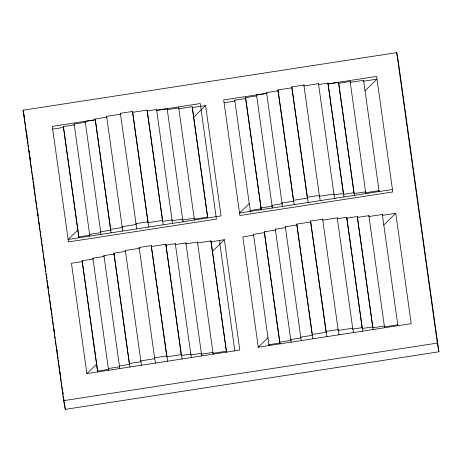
<?xml version="1.0" encoding="UTF-8"?>
<svg xmlns="http://www.w3.org/2000/svg" width="462" height="462" viewBox="0 0 462 462"><rect width="100%" height="100%" fill="white"/><g stroke="black" fill="none" stroke-linecap="round" stroke-linejoin="round"><path stroke-width="0.69" d="M77.859 229.978L68.128 239.455L221.05 215.893L205.625 105.544L192.336 107.594L192.18 106.722L178.886 108.766L178.73 107.9L167.313 109.656L167.157 108.789L156.722 110.395L156.566 109.534L147.251 110.967L147.095 110.1L132.64 112.324L132.49 111.452L120.386 113.317L136.758 228.881M193.676 117.181L205.625 105.544M249.249 203.575L239.518 213.046L392.446 189.489M365.067 90.777L377.021 79.135L363.727 81.185L363.571 80.313L350.277 82.363L350.121 81.491L338.704 83.252L338.548 82.38L328.112 83.986L327.956 83.125L318.641 84.563L318.485 83.691L304.036 85.92L303.886 85.048L291.776 86.914L308.148 202.472M167.608 361.186L151.247 245.622L139.137 247.488L139.287 248.36L125.358 250.508L125.525 251.374L113.935 253.153L114.068 254.031L103.921 255.584L104.037 256.462L92.902 258.177L93.064 259.049L82.12 260.735L97.701 371.956L82.276 261.608L71.454 263.271L86.885 373.625L96.61 364.148M212.433 251.351L224.382 239.709L239.807 350.063L86.885 373.625M312.913 338.796L296.916 224.971L285.325 226.75L285.458 227.622L275.312 229.181L275.433 230.059L264.299 231.774L264.455 232.64L253.511 234.326L253.667 235.198L242.85 236.867L258.275 347.216L268 337.739M383.824 224.942L395.772 213.305L411.197 323.654L258.275 347.216M23.1 110.199L396.714 52.639L398.296 61.342L438.9 351.801L65.286 409.361L63.704 400.658L23.1 110.199L23.776 113.929M122.765 231.035L106.601 116.337L120.536 114.189L120.386 113.317M277.991 89.934L291.926 87.786L307.351 198.134L293.422 200.283L277.991 89.934L294.161 204.631M95.709 119.67L52.316 126.351L68.468 241.921L216.424 219.121L200.271 103.557L156.168 110.354M267.094 93.26L223.706 99.948L239.865 215.511L392.787 191.949L376.634 76.386L327.558 83.945M74.151 124.012L74.307 124.879L63.363 126.565L78.788 236.919L89.732 235.233L74.151 124.012L85.285 122.297L85.164 121.419L95.311 119.86L95.184 118.988L106.768 117.209L106.601 116.337M261.284 209.696L245.541 97.603L256.676 95.888L256.554 95.01L266.701 93.457L266.574 92.579L278.159 90.8L278.234 91.516M234.754 100.162L245.697 98.475L261.128 208.824L250.179 210.51L250.34 211.382L234.754 100.162L234.915 101.034L224.093 102.697M52.703 129.106L63.519 127.437L78.95 237.786L78.788 236.919M148.856 227.015L147.921 221.806L135.811 223.666L135.961 224.538L122.026 226.686L122.193 227.558L110.609 229.337L111.175 232.825M307.201 197.262L319.311 195.397L320.247 200.612M163.311 224.792L162.52 220.449L148.071 222.672L132.64 112.324M344.017 196.951L343.382 193.474L334.072 194.912L318.485 83.691M354.446 195.339L353.973 192.729L343.543 194.335L328.112 83.986M260.966 207.952L272.101 206.237L272.418 207.981M192.336 107.594L207.761 217.943L207.605 217.071L194.311 219.121L178.73 107.9M326.905 336.642L310.533 221.079L322.638 219.213L322.788 220.085L337.243 217.862L337.399 218.728L346.714 217.296L362.295 328.505L372.73 326.9L373.204 329.51M151.397 246.494L165.852 244.265L181.433 355.486L190.748 354.048L191.378 357.524M296.748 224.099L310.683 221.951L326.108 332.299L312.173 334.448L296.748 224.099L296.916 224.971M166.008 245.137L175.323 243.699L175.479 244.56L185.909 242.954L186.071 243.826L197.488 242.065L197.644 242.937L210.932 240.887L226.519 352.108L210.932 240.887M346.87 218.156L357.299 216.545L372.886 327.766L384.303 326.01L384.621 327.749M357.461 217.417L368.878 215.662L369.034 216.528L382.328 214.483L382.484 215.35M210.874 241.793L224.382 239.709M382.259 215.384L395.772 213.305M182.063 358.957L181.277 354.614L166.822 356.843L166.672 355.971L154.562 357.836L155.515 363.051M325.958 331.427L338.063 329.562L339.004 334.777M362.768 331.115L362.139 327.645L352.824 329.077L337.243 217.862M264.299 231.774L279.724 342.123L290.858 340.407L291.175 342.146M97.546 371.084L108.489 369.398L92.902 258.177M226.357 351.236L213.069 353.286L197.488 242.065M63.704 400.658L437.318 343.093L438.9 351.801M129.926 366.99L129.36 363.507L140.95 361.723L125.358 250.508M293.422 200.283L293.584 201.149L281.999 202.928L282.565 206.416M312.173 334.448L312.341 335.32L300.756 337.098L301.316 340.586M365.864 193.584L365.546 191.84L354.129 193.601L338.704 83.252M334.702 198.383L333.911 194.04L319.461 196.269L303.886 85.048M353.459 332.553L352.668 328.211L338.219 330.434L322.638 219.213M245.541 97.603L245.697 98.475M279.724 342.123L280.041 343.861M194.473 219.987L194.155 218.249L182.738 220.004L167.157 108.789M213.225 354.158L212.913 352.414L201.496 354.175L185.909 242.954M183.056 221.748L182.582 219.138L172.147 220.744L156.566 109.534M201.813 355.913L201.334 353.303L190.904 354.914L175.323 243.699M172.626 223.354L171.991 219.883L162.676 221.315L147.251 110.967M141.522 365.205L140.783 360.857L154.718 358.708L139.137 247.488M101.028 234.384L85.164 121.419M119.779 368.555L103.921 255.584M89.894 236.099L89.576 234.361L100.71 232.646L100.589 231.768L110.736 230.215L95.311 119.86M108.645 370.27L108.333 368.526L119.467 366.811L119.346 365.939L129.493 364.379L114.068 254.031M63.363 126.565L63.519 127.437M82.12 260.735L82.276 261.608M24.232 116.418L23.891 114.553L24.671 120.132M291.776 86.914L291.926 87.786M310.533 221.079L310.683 221.951M396.714 52.639L437.318 343.093M363.571 80.313L379.152 191.534L378.996 190.662L365.708 192.712L350.121 81.491M382.328 214.483L397.909 325.704L397.753 324.832L384.459 326.877L368.878 215.662M338.548 82.38L353.973 192.729M357.299 216.545L372.73 326.9M327.956 83.125L343.382 193.474M346.714 217.296L362.139 327.645M266.574 92.579L282.132 203.806L271.979 205.365L272.101 206.237L256.554 95.01M285.325 226.75L300.883 337.97L290.737 339.53L290.858 340.407L275.312 229.181M264.553 233.356L279.88 342.995L268.936 344.681L269.092 345.547L253.511 234.326M219.41 240.477L234.835 350.825M192.18 106.722L207.605 217.071M147.095 110.1L162.52 220.449M165.852 244.265L181.277 354.614M132.49 111.452L147.921 221.806M151.247 245.622L166.672 355.971M95.184 118.988L110.609 229.337M113.935 253.153L129.36 363.507M25.479 124.613L25.681 126.039M26.877 134.604L27.079 136.03M27.772 141.025L27.974 142.458M29.17 151.022L29.372 152.448M30.07 157.444L30.267 158.87M30.567 161.013L30.769 162.439M32.86 177.425L33.062 178.852M33.761 183.847L33.957 185.274M36.556 203.829L36.752 205.255M37.948 213.819L38.15 215.246M39.345 223.81L39.547 225.242M41.644 240.228L41.84 241.655M42.539 246.65L42.741 248.077M45.334 266.632L45.53 268.058M46.731 276.623L46.928 278.049M48.123 286.613L48.325 288.04M50.422 303.026L50.618 304.458M51.317 309.453L51.519 310.88M51.819 313.017L52.015 314.449M54.112 329.435L54.314 330.861M56.907 349.416L57.103 350.843M57.802 355.838L58.004 357.265M59.2 365.829L59.402 367.255M60.095 372.251L60.297 373.677M60.597 375.82L60.793 377.246M62.89 392.232L63.092 393.664M63.791 398.66L63.987 400.086M64.287 402.229L65.286 409.361M24.867 121.523L25.156 123.614M25.352 125.011L25.647 127.102M25.837 128.5L26.525 133.379M26.715 134.771L27.916 143.33M28.113 144.756L28.413 146.899M28.609 148.325L29.308 153.32M29.51 154.747L30.706 163.305M30.908 164.732L31.601 169.727M31.803 171.154L32.103 173.29M32.3 174.717L32.998 179.712M33.2 181.139L34.396 189.703M34.598 191.129L35.291 196.119M35.493 197.545L36.689 206.11M36.891 207.536L37.185 209.673M37.387 211.099L38.086 216.095M38.282 217.521L39.98 229.649M40.182 231.075L40.379 232.502M40.581 233.928L40.875 236.07M41.078 237.497L41.776 242.486M41.973 243.913L42.77 249.624M42.874 250.335L43.168 252.471M43.37 253.892L43.671 256.029M43.867 257.455L44.566 262.439M44.762 263.86L45.461 268.844M45.657 270.27L45.859 271.691M46.154 273.827L46.853 278.811M47.049 280.232L48.244 288.779M48.446 290.2L48.741 292.336M48.943 293.763L49.642 298.747M49.838 300.167L51.929 315.119M52.125 316.545L52.425 318.676M52.628 320.102L53.321 325.086M53.523 326.507L54.712 335.054M54.914 336.475L55.215 338.611M55.411 340.038L56.11 345.022M56.306 346.442L57.998 358.547M58.2 359.973L58.397 361.394M58.599 362.82L58.893 364.957M59.096 366.378L59.789 371.361M59.991 372.788L61.186 381.329M61.382 382.738L61.671 384.823M61.868 386.215L63.034 394.571M63.23 395.963L64.495 405.012M106.768 117.209L106.838 117.92"/></g></svg>
